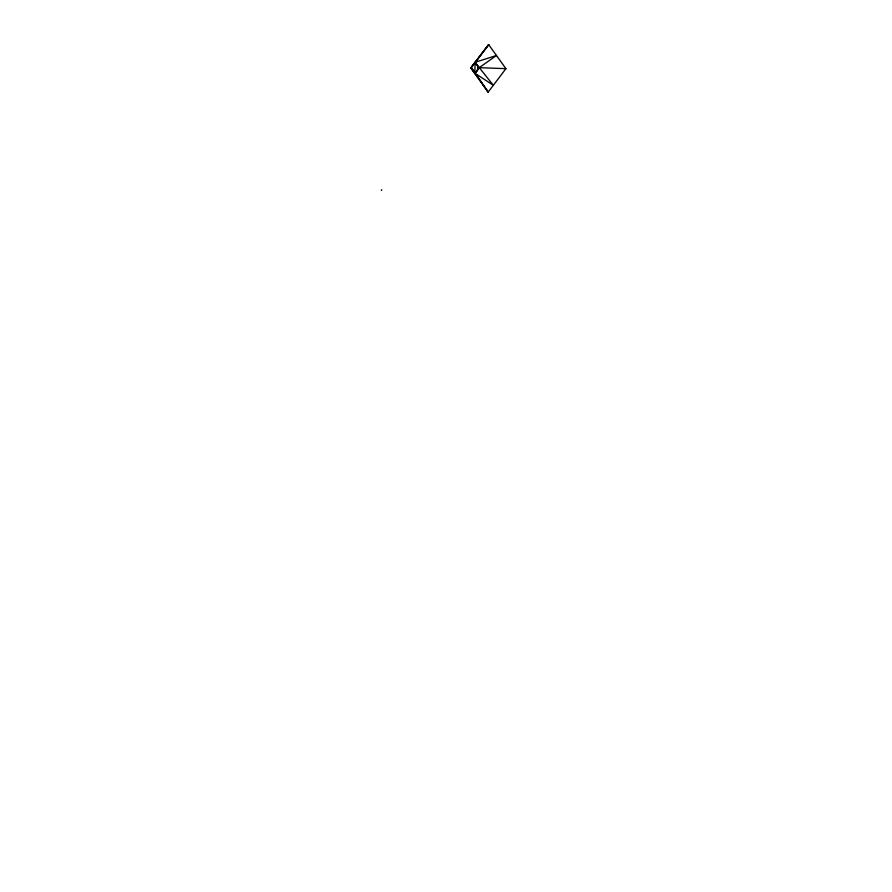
<?xml version="1.0" encoding="UTF-8"?>
<svg xmlns="http://www.w3.org/2000/svg" width="892" height="892" viewBox="0 0 892 892"><rect width="100%" height="100%" fill="white"/><g stroke="black" fill="none" stroke-linecap="round" stroke-linejoin="round"><path stroke-width="1.34" d="M470.898 68.037L488.66 44.6L470.898 68.037L488.169 92.11L505.92 68.662L488.66 44.6L470.976 67.736L474.89 73.601L477.577 70.044L477.688 65.696M475.079 62.328L474.89 73.601L479.216 67.669L496.476 55.494L475.079 62.328L493.332 85.286L474.968 73.289L470.976 67.736L475.001 62.63L477.766 66.209M381.308 190.442L381.843 189.74M505.92 68.662L479.216 67.669L474.968 73.289L488.169 92.11L476.573 74.995M472.715 69.297L475.035 72.709"/></g></svg>
